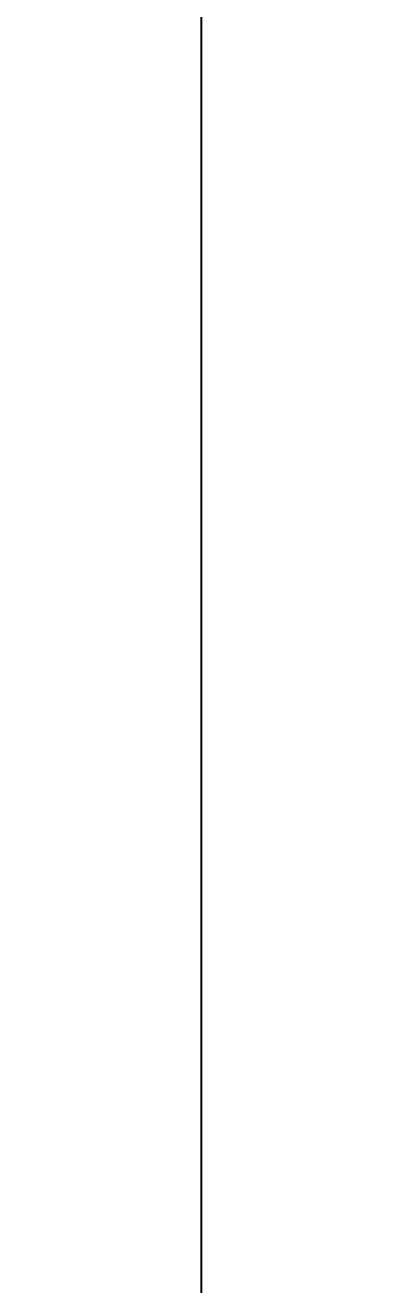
# Model space of a CAD drawing. Header units: metres. Extents: x -55 to 260, y -121 to 64.
# Drawn here: x 248.48 to 251.51, y -12.15 to -1.28 of the extents above; entities that cross this region are included whole.
import ezdxf

# ---------------------------------------------------------------- set-up
doc = ezdxf.new("R2010")
doc.units = ezdxf.units.M
doc.layers.add('31COTAS', color=1, linetype='Continuous', lineweight=5)
doc.dimstyles.get("Standard").update_dxf_attribs({"dimtxt": 0.48, "dimasz": 0.18, "dimexe": 0, "dimexo": 0, "dimgap": 0.09, "dimtad": 0, "dimtih": 1, "dimtoh": 1, "dimdec": 3, "dimzin": 0, "dimdsep": 46, "dimtxsty": 'Standard', "dimcen": 0.09, "dimadec": 0, "dimazin": 0, "dimtfac": 1, "dimtdec": 4, "dimtofl": 0, "dimtmove": 0, "dimatfit": 3, "dimfxl": 1, "dimtolj": 1, "dimtzin": 0, "dimarcsym": 0})

# ---------------------------------------------------------------- blocks, each defined once
blk = doc.blocks.new('DIMBLOCK34-A1 _ A700')
at = {"layer": '31COTAS', "color": 0, "lineweight": -2}
for p, q in [((249.769, 15.241), (249.995, 15.241)), ((249.995, 15.061), (249.995, -22.53)), ((249.995, -60.78), (249.995, -23.19)), ((249.769, -60.96), (249.995, -60.96))]:
    blk.add_line(p, q, dxfattribs=at)
at = {"layer": '31COTAS', "color": 0}
for points in [[(250.025, 15.061), (249.965, 15.061), (249.995, 15.241)], [(249.965, -60.78), (250.025, -60.78), (249.995, -60.96)]]:
    blk.add_solid(points, dxfattribs=at)
at = {"layer": 'Defpoints', "color": 0}
for p in [(249.769, 15.241), (249.995, 15.241), (249.769, -60.96)]:
    blk.add_point(p, dxfattribs=at)
at = {"layer": '31COTAS', "color": 0, "insert": (249.995, -22.86), "char_height": 0.48, "attachment_point": 5}
blk.add_mtext('\\A1;76.201mt.', dxfattribs=at)

msp = doc.modelspace()

# ---------------------------------------------------------------- dimensions: what is measured, and where the dimension line sits
at = {"layer": '31COTAS'}
dim = msp.add_linear_dim(base=(249.9949, 15.241), p1=(249.7686, -60.96), p2=(249.7686, 15.241), angle=90, dimstyle='Standard', override={"dimpost": 'mt.'}, dxfattribs=at)
dim.commit()
dim.dimension.update_dxf_attribs({"geometry": 'DIMBLOCK34-A1 _ A700', "text_midpoint": (249.9949, -22.8595)})

doc.saveas('drawing.dxf')
